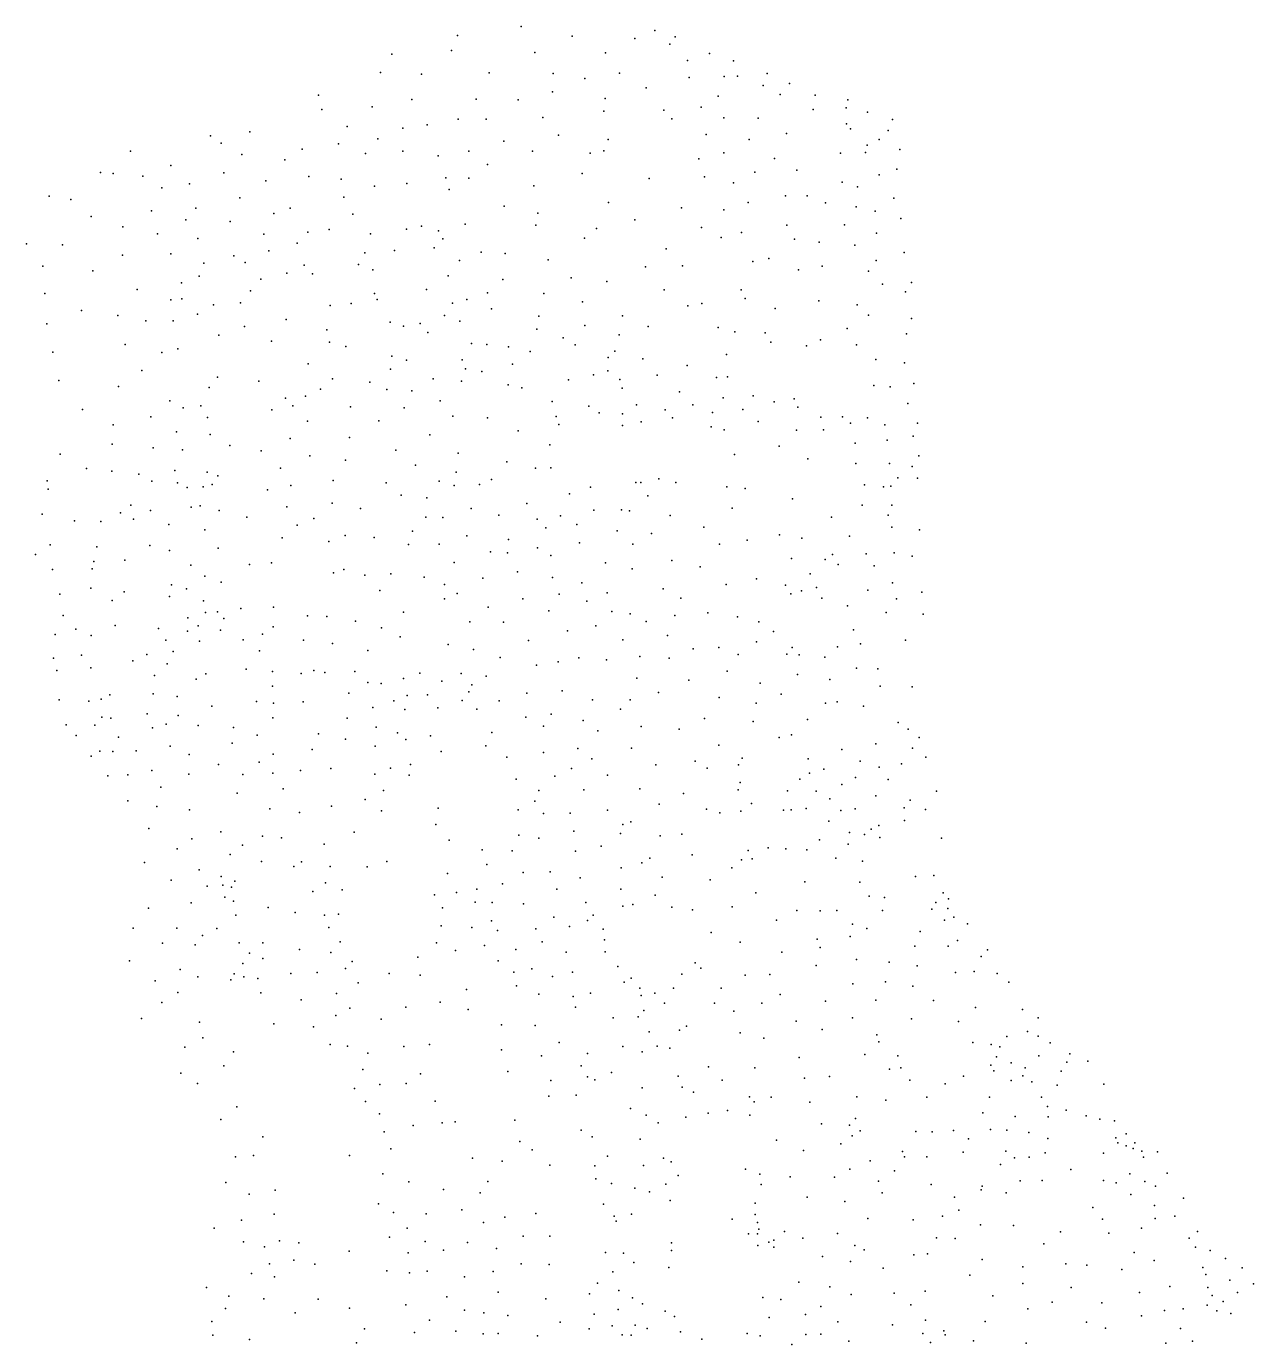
# Model space of a CAD drawing. Header units: inches. Extents: x 115422 to 116837, y 149903 to 152430.
# Drawn here: x 115422 to 116598, y 151168 to 152430 of the extents above; entities that cross this region are included whole.
import ezdxf

# ---------------------------------------------------------------- set-up
doc = ezdxf.new("R2010")
doc.units = ezdxf.units.IN
doc.header["$MEASUREMENT"] = 0
doc.layers.add('ElecationalPoint', color=7, linetype='Continuous')

msp = doc.modelspace()

# ---------------------------------------------------------------- linework, layer by layer
at = {"layer": 'ElecationalPoint'}
for p in [(115835.2, 152421.6), (115896.2, 152430.5), (115945, 152421.1), (116005, 152418.7), (116024.1, 152426.4), (116043.8, 152420.3), (115829.4, 152407.3), (116038.6, 152413.3), (115772.4, 152403.7), (115909.3, 152405.4), (115976.9, 152405), (116055.4, 152397.9), (116076.7, 152404.6), (116099.5, 152397.6), (115761.6, 152386.4), (115800.7, 152384.7), (115865.7, 152385.9), (115926.9, 152385.3), (115957.1, 152380.4), (115990.3, 152385.6), (116057, 152381.6), (116090.6, 152382.3), (116103.3, 152382.7), (116132, 152385.4), (115926.2, 152367.9), (116016.1, 152371.5), (116128.1, 152373.9), (116153.4, 152375.9), (115702.2, 152364.5), (115791.6, 152360.4), (115853.1, 152360.6), (115893.5, 152360.2), (115976.6, 152361.4), (116085, 152363.7), (116144.3, 152365.2), (116177.7, 152364.5), (116209.2, 152360), (115705.3, 152351), (115753.5, 152353.5), (115916.9, 152343.1), (115975.4, 152349.3), (116032.9, 152350.3), (116068.5, 152353), (116090.3, 152343), (116123.1, 152342.7), (116175.8, 152350.8), (116207.6, 152352.5), (116227.9, 152348.3), (115729.4, 152334.5), (115782.9, 152333.1), (115806.2, 152336), (115835.9, 152341.6), (115862.6, 152341.5), (116040.7, 152341.9), (116207.8, 152337.2), (116211.7, 152332.2), (116247.7, 152330.7), (116252, 152341.4), (115598.6, 152325.7), (115608.8, 152318.7), (115636.2, 152329.3), (115721.1, 152318), (115758.9, 152322.7), (115879.6, 152320.5), (115932, 152326.4), (115979.6, 152322), (116073.4, 152326.9), (116114.7, 152322.1), (116150.5, 152327.7), (116239.3, 152322), (115522.1, 152310.9), (115628.7, 152307.9), (115686.6, 152312.9), (115747, 152308.8), (115783, 152310.8), (115816.8, 152306.5), (115846, 152310.9), (115907, 152310.8), (115962.4, 152309), (115975.5, 152311.4), (116090.4, 152309.3), (116202.1, 152309.1), (116226.2, 152309.8), (116227.5, 152316.6), (116258.9, 152312.5), (115560.5, 152297.3), (115669.7, 152302.6), (115863.9, 152298.1), (116066.3, 152303.6), (116138.9, 152303.8), (116160.2, 152292.8), (116256.2, 152293.6), (115493.2, 152290.6), (115505.3, 152289.6), (115533.9, 152287), (115578.4, 152279.7), (115611.4, 152290.3), (115651.5, 152282.6), (115692.7, 152286.8), (115723.7, 152284), (115786.7, 152280.1), (115824.1, 152285.5), (115846.2, 152285.1), (115954.5, 152289.4), (116018.8, 152284.8), (116071.8, 152286.5), (116099.6, 152280.5), (116120, 152290.8), (116203.7, 152281.3), (116239, 152288.2), (115444, 152267.9), (115552.1, 152275.7), (115726.3, 152266.8), (115755.6, 152277.3), (115827.1, 152274.1), (115908.5, 152277.6), (116149.4, 152268), (116170.1, 152268.3), (116218.3, 152276.9), (115465, 152264.8), (115584.6, 152256.4), (115626.7, 152266.2), (115674.8, 152256.2), (115880, 152258.2), (115979.8, 152261.7), (116049.8, 152256.8), (116090.4, 152254.7), (116113.7, 152261.7), (116187.7, 152261.4), (116217.2, 152257.7), (116253.2, 152265.8), (115484.4, 152248.5), (115542, 152253.7), (115574.9, 152245.1), (115617.6, 152243.6), (115659.3, 152251.1), (115735, 152250.5), (115912.1, 152251.4), (116005.2, 152245.2), (116235.4, 152253.5), (116259.8, 152246.4), (115514.6, 152238.6), (115547.8, 152231.7), (115649.8, 152231.3), (115692, 152233.4), (115712.2, 152235.9), (115751.8, 152231.6), (115786.4, 152236.1), (115800.7, 152239.1), (115816.9, 152234.6), (115842.6, 152241), (115910.4, 152240.2), (115968.3, 152237), (116069.1, 152237.9), (116107.4, 152233), (116150.7, 152240.2), (116206, 152240.4), (116236.6, 152232.3), (115422.3, 152222.3), (115457, 152221.2), (115586.4, 152227.3), (115681.8, 152222.9), (115813, 152218.3), (115821.2, 152227), (115956.8, 152227.6), (116035.2, 152217.5), (116087.8, 152228.1), (116158, 152226.6), (116181.7, 152223.9), (116215.8, 152220.8), (115514.2, 152211.4), (115560.5, 152212.6), (115592.4, 152203.6), (115621, 152210.6), (115631.7, 152204.3), (115654.5, 152215.6), (115746.4, 152213.6), (115774.9, 152215.7), (115837.3, 152206.2), (115858, 152214.2), (115880.8, 152212.9), (115922, 152207), (116118, 152205.2), (116133.3, 152208.1), (116236.3, 152206.1), (116263, 152213.9), (115437.9, 152200.9), (115485.8, 152196.4), (115587.9, 152191.3), (115671.6, 152194.1), (115688.2, 152201.6), (115696.2, 152193.6), (115740.4, 152202.4), (115754.1, 152197.4), (115826.2, 152191.5), (116015.3, 152200.1), (116050.6, 152201.1), (116161.8, 152197.4), (116184.4, 152200.8), (116229, 152195.9), (115528.5, 152178.3), (115570.8, 152184.9), (115647, 152188.4), (115805.5, 152178.5), (115878.6, 152187.9), (115944.1, 152189.6), (115978.4, 152186.2), (116107, 152178.2), (116242.2, 152183.7), (116270.2, 152185), (115440, 152174.6), (115560.7, 152168.6), (115571.2, 152169.5), (115627.4, 152165.7), (115637, 152177.2), (115755.6, 152174.6), (115758.3, 152168.9), (115830.4, 152165.5), (115844.3, 152168.8), (115864, 152175.3), (115918, 152174.7), (115955.1, 152166.7), (116033.2, 152178), (116110.9, 152169.9), (116181.3, 152167.7), (116264.5, 152176.1), (115475, 152158.3), (115509.9, 152153.4), (115586.3, 152154.7), (115601.4, 152163.7), (115713.2, 152163), (115733.3, 152165), (115822.7, 152153.5), (115867.7, 152159.9), (115993.2, 152153.1), (116056, 152162.8), (116069.3, 152165.1), (116139.6, 152160.2), (116218.1, 152163.9), (116228.9, 152153.9), (115441.9, 152145.7), (115536.6, 152148.4), (115562.8, 152148.4), (115631.1, 152143), (115671, 152149.6), (115770.6, 152147.1), (115783.6, 152143.2), (115799.4, 152146), (115837.6, 152148.2), (115911.3, 152140.4), (115913.3, 152152.8), (115957.3, 152143.9), (116018, 152143.1), (116085, 152142.1), (116208.4, 152141.2), (116270, 152150.5), (115606.6, 152134.6), (115657.2, 152128.8), (115710, 152139.9), (115712.6, 152128.1), (115806.8, 152137.4), (115936.5, 152132.3), (115990, 152134.9), (116100.9, 152138), (116129.9, 152137), (116135.4, 152128), (116183, 152130.3), (116265.4, 152136), (115447.6, 152118.5), (115516.8, 152125.9), (115552, 152118.1), (115567.3, 152121.7), (115728.3, 152123.8), (115848.6, 152126.8), (115863.2, 152125.6), (115884, 152123.5), (115904.8, 152118.9), (115947.9, 152125.5), (115985.9, 152119.5), (116092.8, 152116.2), (116169.4, 152124.6), (116217.3, 152125.5), (115692.2, 152107.3), (115772.2, 152114.7), (115786.3, 152110.8), (115839.8, 152111.1), (115843, 152102.5), (115887.9, 152106.9), (115979.6, 152113.4), (116012.8, 152112.1), (116055.1, 152105.7), (116236.1, 152111.4), (116263.4, 152108.3), (115453.4, 152091.2), (115532.8, 152101), (115605.2, 152094.5), (115644.9, 152090.7), (115715.4, 152092.8), (115771.2, 152102.1), (115812, 152092.9), (115839.2, 152090.6), (115858.7, 152099.8), (115941.5, 152091.8), (115965.5, 152096.6), (115979.2, 152100.6), (115990.7, 152092.2), (116026.5, 152096.3), (116083.4, 152094.2), (116094, 152094.7), (115510.6, 152085.5), (115597.5, 152084.7), (115704, 152082.9), (115751.4, 152089.7), (115767.4, 152082.8), (115791.4, 152081.3), (115883.8, 152087), (115896.8, 152084.3), (115993.1, 152084), (116047.9, 152080.3), (116234.1, 152086.6), (116249.7, 152085.1), (116272.2, 152088.3), (115559.8, 152071.8), (115572.6, 152065.1), (115589.5, 152066.9), (115670.5, 152074.5), (115677.6, 152066.9), (115689.7, 152076.2), (115732.8, 152066.2), (115784.2, 152065), (115818.5, 152071.8), (115925.8, 152071.2), (115960.9, 152066.6), (116006.7, 152067.9), (116060.8, 152068), (116089.8, 152074.8), (116118.5, 152076.7), (116138.6, 152070.9), (116157.6, 152073.6), (116161.2, 152065.6), (116266.5, 152069.3), (115475.9, 152063.4), (115541.5, 152056.6), (115595.8, 152055.8), (115657.5, 152063.2), (115691.6, 152052.2), (115759.9, 152052.6), (115830.9, 152057.1), (115864, 152055.4), (115929.9, 152056.7), (115971, 152060.4), (115993.3, 152059.5), (116034.3, 152063.3), (116041.3, 152055.5), (116079.4, 152060.5), (116108.7, 152063.4), (116123.3, 152052.1), (116183.2, 152056), (116204, 152056.5), (116228, 152055.6), (115505.4, 152048.9), (115566.1, 152042.2), (115598.2, 152039.6), (115893.3, 152043.2), (115932.2, 152049.2), (115993.2, 152048.1), (116011.1, 152051.8), (116078.2, 152046.8), (116090.8, 152044.1), (116159.8, 152043.7), (116185.9, 152044), (116211.8, 152050.5), (116244.5, 152048.8), (116275.8, 152050.3), (115504.4, 152030.3), (115543.8, 152026.8), (115617.2, 152029.1), (115675.1, 152035.8), (115731.7, 152036.6), (115808.7, 152039.1), (115923.7, 152029.6), (116143.5, 152028.4), (116216.2, 152031.1), (116246.8, 152034.2), (116271.6, 152037.9), (115454.6, 152020.7), (115571.8, 152024.8), (115647.2, 152023.9), (115693.7, 152019), (115727.8, 152015), (115776.2, 152024.5), (115835.9, 152021.6), (116100.6, 152020.5), (116170.8, 152016.1), (116277.1, 152019), (115480, 152006.9), (115504.1, 152004.5), (115530, 152001.6), (115564.6, 152005.2), (115595.5, 152003.5), (115665.7, 152007.3), (115795, 152010.1), (115833.9, 152003.5), (115882.5, 152013.5), (115909.8, 152007.3), (115924.5, 152007.7), (116216.8, 152011.8), (116248.9, 152011.7), (116270.7, 152008.8), (115442.3, 151995.2), (115542.3, 151994.8), (115567, 151993.4), (115576.4, 151988.8), (115591.5, 151989.5), (115600.3, 151991.6), (115605.7, 152000.1), (115675.5, 151990.7), (115716, 151995.6), (115766.9, 151993.3), (115817.7, 151994.7), (115831.9, 151990.7), (115856.3, 151991.5), (115867.8, 151996.3), (115962.7, 151989), (116006.1, 151993.7), (116010.8, 151993.7), (116028.1, 151997.1), (116044.5, 151993.7), (116093.1, 151989.4), (116225.2, 151991.4), (116243.4, 151989.5), (116250.2, 151990), (116257, 151998.2), (116276, 151997.7), (115443.2, 151987.1), (115653.3, 151986.7), (115781.2, 151981.5), (115806, 151978.9), (115942.5, 151982.8), (116017.6, 151980.8), (116110.9, 151987.9), (116156.1, 151978), (115512.3, 151964.6), (115522.2, 151971.9), (115541.1, 151966.6), (115580.1, 151970.1), (115588.7, 151971.2), (115606.8, 151966.7), (115671.6, 151970.2), (115715.2, 151973.7), (115742.2, 151968.8), (115848.3, 151968.7), (115901.5, 151973.4), (115965.9, 151967.2), (115992.4, 151967.3), (116000, 151966.4), (116098.4, 151969), (116223, 151972), (116251.4, 151971.8), (115437.5, 151963.3), (115468.4, 151956.8), (115493.6, 151956.1), (115524.8, 151958.4), (115558.8, 151953.2), (115633.5, 151960.4), (115681.8, 151952.6), (115697.6, 151959.1), (115804.8, 151960.4), (115821.2, 151960.2), (115874.8, 151962.4), (115911.4, 151958.3), (115933.8, 151961.7), (115949.4, 151953.5), (116039, 151962.1), (116071.3, 151950.9), (116193.5, 151960.4), (116247.9, 151962.2), (115593.1, 151948.1), (115667.2, 151940.6), (115727.6, 151942.9), (115755.5, 151940.8), (115792.2, 151946.9), (115844.3, 151942.5), (115884, 151939), (115919.7, 151950), (115988.1, 151947.2), (116021, 151944.8), (116112.7, 151938.3), (116143.8, 151943.3), (116165, 151940.3), (116210.6, 151942.1), (116251.3, 151950.7), (116277.7, 151948.2), (115444.9, 151933.9), (115489.7, 151931.8), (115540.4, 151933.1), (115559.5, 151928.4), (115606, 151930.6), (115711.9, 151937.1), (115788.2, 151934.1), (115817.6, 151934.6), (115866.8, 151927.3), (115883.2, 151926.3), (115911.9, 151931), (115952, 151935.7), (116003.2, 151934.5), (116086.2, 151934.5), (116253.6, 151926.3), (115431.1, 151924.6), (115487, 151917.9), (115516.7, 151919.2), (115579.7, 151914.3), (115636.1, 151915.1), (115657, 151916.5), (115831.9, 151916.8), (115924.6, 151923.6), (115976.9, 151916.7), (116040.4, 151918.9), (116155.2, 151920.9), (116187.3, 151919.8), (116194.3, 151924.6), (116199.8, 151915.1), (116226.7, 151925.1), (116234.3, 151913.6), (116270.8, 151923.1), (115447.3, 151910.2), (115485.3, 151910.9), (115593.2, 151903.9), (115716.3, 151906.9), (115726.2, 151910.3), (115746.5, 151904.8), (115771.5, 151906.1), (115803.4, 151902.9), (115859.6, 151901.9), (115892.7, 151908), (115926.3, 151902.6), (116002.7, 151910.9), (116067.7, 151912.9), (116121.5, 151901.3), (116173.1, 151906), (115484.1, 151892.3), (115516, 151888.9), (115561.2, 151895.5), (115575.7, 151891.8), (115608.9, 151898.2), (115760.9, 151890.1), (115822.9, 151896), (115954.3, 151897.6), (115978.7, 151887.9), (116032.2, 151891.6), (116092.7, 151895.8), (116149.4, 151895.1), (116164.8, 151889.8), (116179, 151893.1), (116228.2, 151890.3), (116251.8, 151897.4), (116280, 151888.6), (115454.2, 151886.7), (115504.3, 151880.7), (115559.5, 151884.5), (115591.8, 151880.2), (115822.8, 151882), (115835, 151887.4), (115897.8, 151882.2), (115932.7, 151886.5), (115959.2, 151880), (116049.3, 151882.9), (116154.4, 151886.8), (116184.2, 151882.8), (116208.8, 151875.3), (116255.7, 151882.1), (115457.4, 151866.2), (115576.8, 151863.9), (115593.8, 151869.1), (115605.5, 151869.8), (115611.3, 151863.4), (115627.8, 151872.8), (115659.1, 151874.3), (115691.7, 151866), (115710.2, 151865.3), (115783.5, 151869.5), (115864.7, 151874.1), (115922.6, 151870.7), (115983.2, 151870.1), (116000.7, 151867.7), (116043.5, 151866.3), (116075.1, 151868.8), (116103.3, 151864.8), (116245.7, 151869.2), (116281.4, 151867.6), (115469.5, 151853.2), (115507.4, 151856.6), (115548.7, 151853.7), (115576.5, 151851.1), (115586.7, 151856.2), (115608.2, 151852.1), (115658.6, 151855.2), (115737.6, 151860.7), (115762.3, 151854.4), (115847.1, 151860.1), (115879.4, 151859.9), (115940.7, 151851.4), (115967.6, 151856.4), (116016.1, 151860.4), (116123.8, 151860.1), (116137.9, 151850.7), (116214.4, 151852.4), (115450, 151848), (115484.4, 151847.1), (115556, 151842.5), (115588.1, 151841.6), (115630, 151843), (115648.3, 151848.4), (115687.6, 151842.5), (115715.4, 151839.5), (115780.2, 151845.7), (115826.3, 151838.4), (115903.1, 151842.2), (115993.7, 151842.9), (116036.4, 151847), (116121.8, 151840.9), (116221.3, 151839), (116264.5, 151842.6), (115448.1, 151825.2), (115475.2, 151828.1), (115537.7, 151828.8), (115562.9, 151831.6), (115645.5, 151832.4), (115749.4, 151832.8), (115850.7, 151833.6), (115876.1, 151826), (115951.3, 151825.6), (116009.8, 151827), (116037.9, 151825.3), (116061.1, 151834.4), (116085.5, 151835.6), (116104.2, 151828.9), (116150.6, 151829.2), (116155.9, 151835.5), (116162.5, 151828.5), (116187.1, 151826.4), (116199.3, 151836.2), (115451.3, 151813.4), (115483.9, 151815.9), (115524.3, 151822.7), (115557, 151820), (115632.8, 151814.8), (115658.1, 151812.4), (115697.7, 151813.6), (115737, 151812.7), (115910.8, 151818.6), (115931.7, 151821.7), (115977.8, 151823.7), (116093.4, 151812.9), (116217.4, 151815.8), (116237.9, 151815.1), (115545, 151808.6), (115584.9, 151805.1), (115594.1, 151810.4), (115685.6, 151810.5), (115708.1, 151811.7), (115749.4, 151801.9), (115762.2, 151800.9), (115783.5, 151805.8), (115799.1, 151810.8), (115820.3, 151803.3), (115838.9, 151810.6), (115848.9, 151799.8), (115862.7, 151808.2), (116007.1, 151806.1), (116056.8, 151804.1), (116125.3, 151801.4), (116160.8, 151809.8), (116192, 151804.9), (115502.3, 151790.1), (115543.8, 151791.2), (115566.7, 151788.7), (115658.1, 151798.4), (115731.2, 151791.7), (115787, 151789.7), (115806.5, 151790.2), (115846.1, 151793), (115901.5, 151791.7), (115935.6, 151794), (116027.8, 151792.5), (116085.8, 151787.7), (116145.4, 151790.8), (116240.2, 151798.5), (116270.8, 151797.8), (115453.8, 151785.3), (115482.2, 151784), (115494, 151785.9), (115600, 151779.4), (115642.6, 151783.7), (115658.9, 151782.3), (115687.3, 151783.6), (115754.1, 151778.2), (115774.4, 151784.5), (115784.9, 151776.3), (115816.4, 151777.7), (115839.8, 151784.9), (115853.7, 151776.5), (115875.1, 151784.4), (115964.5, 151785.3), (115991.5, 151776.6), (116000.5, 151785.5), (116121.2, 151782.3), (116187.6, 151782.2), (116199, 151783.4), (116224.1, 151779.3), (115460.3, 151761.5), (115494.4, 151768.7), (115503.1, 151767.8), (115538.1, 151772), (115556.2, 151762.1), (115567.8, 151770.4), (115658.2, 151768.3), (115729.6, 151767.9), (115900.6, 151768.8), (115925.1, 151771.7), (115955.7, 151765.7), (116071.9, 151767.4), (116118.5, 151764.8), (116170.6, 151766.7), (116257.3, 151763.8), (115469.9, 151751.1), (115487.8, 151761), (115510.5, 151749.7), (115543.1, 151758.7), (115586.9, 151760.9), (115620.8, 151758.8), (115643.2, 151751.5), (115702, 151752.7), (115757.4, 151759.2), (115777.9, 151753.7), (115809.4, 151751), (115868.2, 151754), (115917.7, 151760.1), (115969.8, 151755.7), (116011.2, 151759.9), (116047.7, 151757.2), (116143.5, 151749.4), (116155.1, 151751.8), (116266.9, 151757.3), (116277.3, 151749.4), (115527.3, 151736.7), (115560, 151740.9), (115619.5, 151744), (115696.1, 151737.8), (115727.9, 151747.7), (115756.4, 151741), (115785.7, 151747.4), (115862.3, 151741.5), (115950.5, 151738.8), (116002, 151739), (116085.6, 151741.9), (116203.5, 151737.9), (116236, 151743.2), (116271, 151739), (115484.3, 151731.5), (115492.5, 151736.2), (115505.2, 151735.8), (115578.3, 151733.1), (115606.4, 151723.6), (115645.1, 151725.8), (115658.8, 151733.3), (115819.7, 151735.8), (115882.6, 151730.6), (115917.7, 151735.1), (115963.9, 151728.8), (116062.9, 151726.8), (116107.9, 151729.4), (116171, 151729), (116220.8, 151726.7), (116260.5, 151724), (116283.8, 151730.5), (115500.2, 151712.6), (115519.5, 151713.5), (115542.4, 151717.7), (115578, 151714.3), (115629.7, 151714), (115658.2, 151715.2), (115684.7, 151717.7), (115714, 151719.5), (115756, 151714.1), (115771, 151719.9), (115789, 151713.3), (115790.2, 151723.4), (115928.4, 151712.2), (115944.4, 151719.6), (115978.9, 151713.1), (116025.2, 151723.3), (116074.3, 151719.9), (116104.5, 151723.3), (116172.5, 151715.3), (116186.2, 151719.1), (116216.4, 151711), (116239.2, 151720.8), (115551.1, 151701.8), (115668.4, 151700), (115764.4, 151698.6), (115891.5, 151709.3), (115913.1, 151698.6), (115956.2, 151699.1), (116009.9, 151700), (116104.1, 151699.2), (116105.9, 151706.1), (116163.3, 151709.3), (116203.4, 151704.2), (116247.7, 151709), (115519.3, 151688.6), (115624.3, 151696), (115746.9, 151690), (115909.2, 151688.4), (116051.6, 151695.6), (116116.7, 151686), (116151.3, 151698.3), (116178.8, 151697.8), (116191.9, 151690.6), (116235.8, 151693.4), (116268.9, 151689.2), (116294.1, 151698), (115547.2, 151683.2), (115578.4, 151679.9), (115655.4, 151680.9), (115683.9, 151677.6), (115714.4, 151683.6), (115762.3, 151679), (115816.7, 151681.6), (115893.5, 151680), (115917.7, 151676.6), (115943.2, 151677), (115979, 151679.8), (116028.3, 151685.5), (116073.7, 151680.8), (116086.6, 151677.1), (116106.6, 151678.8), (116147.4, 151679.8), (116155, 151679.9), (116169.3, 151681.2), (116202.3, 151679.4), (116216.1, 151681), (116263.1, 151681.9), (116283.6, 151680.5), (115539.6, 151662.1), (115814.4, 151666.1), (115993.6, 151665.9), (116001.2, 151668.7), (116190.8, 151669.1), (116231.5, 151661.6), (116238.8, 151664.9), (116263.3, 151669.9), (115580.7, 151652.2), (115608.5, 151659.1), (115648.4, 151654.7), (115666.8, 151653.1), (115736.3, 151658.8), (115827.2, 151650.9), (115894.1, 151655.9), (115913, 151653), (115946.6, 151659.7), (115991.3, 151657.3), (116029.4, 151655.2), (116050.2, 151656.7), (116182, 151651.3), (116210.6, 151658.2), (116225, 151656.3), (116239.9, 151653.5), (116298.7, 151652.9), (115566.6, 151642.6), (115617.4, 151637.4), (115629.4, 151646.1), (115707.4, 151647.2), (115858.9, 151641.6), (115887.5, 151640.9), (115948.3, 151640.3), (115972.7, 151645.2), (116060, 151636.9), (116113.8, 151641.2), (116132.7, 151643.5), (116149.9, 151642.7), (116169.9, 151641.6), (116209.5, 151647.3), (115535.4, 151629.7), (115587.8, 151622.6), (115647.4, 151630.5), (115678.3, 151625.9), (115685.8, 151630.3), (115713.4, 151625.7), (115748.7, 151625.3), (115767.6, 151630.6), (115863.4, 151627.7), (115991.9, 151624.5), (116011.9, 151629.2), (116019.4, 151633.7), (116097.9, 151624.5), (116107.4, 151632), (116117.5, 151633.2), (116197.5, 151633.8), (116223.1, 151630.8), (115561, 151612.7), (115608.7, 151616.3), (115621.8, 151611.6), (115708.9, 151610.1), (115825.8, 151619.1), (115898.2, 151619.9), (115924, 151620.5), (115952.6, 151615), (116031.3, 151615.5), (116077.2, 151613), (116168.1, 151611.2), (116220.6, 151610.7), (116273.9, 151616.3), (116291.5, 151617.3), (115595.3, 151606.9), (115610.6, 151607.8), (115618.9, 151606.1), (115696.5, 151601.8), (115724.9, 151603.4), (115813.3, 151598.5), (115834.2, 151601), (115853.6, 151604), (115878.4, 151609.2), (115930.4, 151604.1), (115991.8, 151603.9), (116024.7, 151598.3), (116121, 151600.7), (116229.7, 151597.4), (116300.5, 151600.7), (115539.3, 151586), (115580, 151591.1), (115612.4, 151596.3), (115620.7, 151592.5), (115654, 151586.5), (115820.8, 151586.1), (115852.2, 151591.6), (115868.3, 151591.2), (115898.4, 151589.9), (115958.3, 151591.4), (115993.5, 151587.7), (116003.2, 151589.4), (116040.5, 151586.7), (116098.3, 151587), (116244.1, 151596), (116289.5, 151585), (116293.5, 151591.3), (116304.9, 151585.4), (116305.5, 151594.7), (115623, 151579.1), (115679.6, 151581.7), (115707.8, 151579.3), (115721.3, 151580), (115867.8, 151573.7), (115927.5, 151577.2), (115959.6, 151574.1), (115965.3, 151579.3), (116060.2, 151584.3), (116140.9, 151574.3), (116160.3, 151583.5), (116182.7, 151583.4), (116198.6, 151583.5), (116242.4, 151583.6), (116301.8, 151574.4), (116310.7, 151577.1), (115524.4, 151566.6), (115566.3, 151566.8), (115591.1, 151559.7), (115604.6, 151566.5), (115712, 151567.4), (115819.7, 151568.8), (115848.9, 151567.5), (115873.7, 151564.6), (115910.2, 151566.2), (115942.5, 151568.2), (115974.9, 151565.9), (116078.2, 151562.6), (116213.7, 151570.5), (116227.2, 151566.4), (116278.5, 151563.5), (116323.6, 151570.7), (115552.8, 151552.3), (115584.1, 151550.8), (115626, 151552.6), (115648.9, 151552.5), (115722.9, 151553.7), (115815.1, 151552.8), (115861.2, 151550.2), (115916.4, 151553.7), (115975.9, 151555.6), (116106, 151553.2), (116179.7, 151556.3), (116182.7, 151548.3), (116211.5, 151558.8), (116273.2, 151549.5), (116305.1, 151549.6), (116314.2, 151554.9), (115520.9, 151535.5), (115635.9, 151542.8), (115648.8, 151537.7), (115683.8, 151546.3), (115713.8, 151543.4), (115734.3, 151534.7), (115797.2, 151539), (115833.3, 151545.2), (115874.3, 151535.5), (115891.1, 151546.4), (115939.2, 151543.6), (115976.7, 151544), (116145.9, 151543.8), (116217.4, 151536.7), (116248.6, 151534.2), (116336.9, 151539.6), (116342.9, 151545.9), (115569.7, 151527), (115621.4, 151523), (115629.7, 151532.9), (115675.7, 151523.3), (115700.8, 151524.3), (115728, 151528.1), (115769.7, 151523.2), (115799.5, 151521.8), (115889.1, 151524.6), (115906.3, 151527.7), (115945.4, 151524.6), (115988.7, 151529.9), (116050, 151522.7), (116062.9, 151533.6), (116068.3, 151528.5), (116110.8, 151521.8), (116134.3, 151522.4), (116178.7, 151531), (116275.4, 151530.5), (116312.3, 151524.1), (116330, 151525.3), (116352.2, 151523.3), (115545.5, 151516.1), (115586.5, 151520), (115618, 151517.2), (115630.7, 151520), (115643.9, 151518.5), (115740.2, 151514.4), (115891.9, 151511.4), (115926.2, 151520.3), (115994.8, 151514.9), (116001.6, 151518.7), (116009.8, 151509.2), (116042.2, 151509.3), (116087.9, 151509.1), (116214, 151513.4), (116245.3, 151515.4), (116271.4, 151511.3), (116363.5, 151515.1), (115567.4, 151505.1), (115646.9, 151504.7), (115685.5, 151498), (115719.3, 151504), (115844, 151507.8), (115913.1, 151503.4), (115946, 151501.3), (115962.6, 151504.6), (116011.1, 151502.3), (116024.2, 151504.6), (116144.3, 151503.1), (116187.7, 151496.8), (116236, 151497.6), (116291.1, 151497.4), (115551.9, 151495.5), (115732, 151490.1), (115785.8, 151491.1), (115818.7, 151495.9), (115845.3, 151488.8), (115948.3, 151491), (116013.7, 151488), (116033.5, 151494.9), (116081.5, 151494.8), (116099.8, 151487.3), (116126.9, 151494.9), (116331.5, 151490.8), (116376.4, 151488.7), (115532.6, 151480.3), (115588.2, 151476.8), (115659.3, 151475.2), (115697.4, 151472.1), (115718.7, 151482.9), (115762, 151479.5), (115877.5, 151474.2), (115909.6, 151473.6), (115984.3, 151480.7), (116008.4, 151481.7), (116054.7, 151472.9), (116159.5, 151477.5), (116213.6, 151480.9), (116270, 151480), (116315, 151477.4), (116391.5, 151480.8), (115591.4, 151461.8), (116018.8, 151467.3), (116047.9, 151469.1), (116106, 151466.5), (116128.7, 151461.3), (116184.5, 151469.5), (116236.9, 151464.4), (116361.3, 151462.8), (116381.1, 151467.7), (116391.3, 151463.2), (115573.9, 151452.6), (115620.6, 151448.1), (115713.4, 151455.4), (115729.9, 151453.7), (115749.4, 151446.9), (115783.9, 151453.5), (115808.4, 151455.2), (115877.4, 151450.2), (115932.7, 151457.3), (115959.7, 151446.8), (115993.5, 151453.4), (116012, 151448.4), (116026.6, 151453.7), (116038.6, 151451.7), (116238.8, 151457.7), (116328.8, 151457.3), (116346.4, 151455.3), (116354.7, 151453), (116403.1, 151456.8), (116421.9, 151446.2), (115611.5, 151435), (115915.8, 151444.4), (115953.8, 151435), (116075.6, 151433.8), (116162.4, 151442.9), (116225.3, 151445.7), (116257.1, 151444.5), (116346, 151435.4), (116351.5, 151443.5), (116365.6, 151437.6), (116392.2, 151444.4), (116418.9, 151438.2), (116438.9, 151439.4), (115570.1, 151427.8), (115744.5, 151431.3), (115799.8, 151427.3), (115883.4, 151429.3), (115924.6, 151420.8), (115959.9, 151424.3), (115966.8, 151421.4), (115982.8, 151428.5), (116046.7, 151425.1), (116088.7, 151421.1), (116119.9, 151432.9), (116167.7, 151423.1), (116191.5, 151424.6), (116249.2, 151431.7), (116259.9, 151432.9), (116268.6, 151421.1), (116319.8, 151425), (116348.9, 151430), (116365.7, 151420.9), (116376.9, 151425.2), (116379.1, 151432.8), (116413.5, 151429.7), (115586.2, 151417.8), (115736.6, 151413), (115760.7, 151416.9), (115786.1, 151417.9), (116012.1, 151413.9), (116050.5, 151414.5), (116061.4, 151409.5), (116302.3, 151417.7), (116385.5, 151419.4), (116409.7, 151416.3), (116454.2, 151417.2), (115624, 151395.5), (115747, 151400.6), (115813.7, 151401), (115922.8, 151405.7), (115948.9, 151406.6), (116115, 151405), (116119.5, 151400.5), (116135.7, 151404.7), (116172.6, 151400), (116217.9, 151405.2), (116245.6, 151402), (116284.9, 151404.7), (116344.8, 151404.8), (116394.8, 151404.8), (116400.5, 151395.8), (115608.4, 151383.5), (115760.5, 151389), (115890.3, 151382.9), (116001.1, 151394), (116016.1, 151387.6), (116053.8, 151385.6), (116075.4, 151389.5), (116094, 151392), (116115.4, 151387.6), (116216.4, 151384.5), (116338.4, 151389.7), (116369.3, 151386.4), (116401, 151386.1), (116418.3, 151392.3), (116437.4, 151386.8), (116450.4, 151383.8), (115765, 151371.5), (115792.9, 151377.7), (115820.6, 151380.3), (115832.9, 151381.1), (115953.7, 151373.2), (116027.3, 151380.4), (116184, 151379.3), (116210.8, 151378), (116221.1, 151372.7), (116274.2, 151371.9), (116290, 151371.7), (116310.3, 151373), (116345.7, 151373.8), (116361.3, 151373.2), (116382.4, 151370.9), (116464.6, 151382.2), (115648.9, 151366.8), (115894.9, 151362.5), (115964.2, 151366.8), (116010.1, 151364.6), (116140.7, 151363.6), (116202.5, 151360.1), (116213.3, 151367.8), (116324.6, 151365), (116400.7, 151365.1), (116465.9, 151365.9), (116467.7, 151361.1), (116475.6, 151369.6), (116475.8, 151358.3), (116483.9, 151361.2), (115622.7, 151347.6), (115639.9, 151349), (115731.7, 151348.9), (115771.3, 151355.5), (115849.6, 151346.5), (115906.9, 151354.3), (115978.8, 151348.4), (116032.7, 151346.4), (116166.6, 151353.7), (116261.4, 151352.8), (116263.5, 151347.8), (116284.7, 151347.7), (116319.5, 151352), (116360.5, 151353.2), (116368.9, 151346.7), (116382.9, 151347.5), (116398.2, 151351.6), (116454.1, 151351.2), (116482.6, 151355.7), (116490.6, 151353), (116492.3, 151347.5), (116505.8, 151352.4), (115877.9, 151343.5), (115923.7, 151339.7), (115966.8, 151339.1), (116013.3, 151339.5), (116039.8, 151342.8), (116111.1, 151336), (116211.2, 151335.9), (116230.6, 151344), (116253.9, 151334.3), (116355.3, 151340.4), (116422.7, 151335.6), (115613.2, 151323), (115763.8, 151331.3), (115788.7, 151323.8), (115864.4, 151324.1), (115967.6, 151326.6), (115982.8, 151322.2), (116034.8, 151321.6), (116046.7, 151329.9), (116124.7, 151331), (116126.1, 151321.1), (116153.9, 151328.6), (116196.4, 151328.1), (116238.5, 151324.4), (116289.1, 151321.3), (116337.9, 151319.6), (116374.2, 151324.7), (116395.3, 151325.1), (116454, 151325), (116466.2, 151322.8), (116479.1, 151331.4), (116493.5, 151324), (116503.7, 151319.5), (116515, 151331.9), (115635.8, 151311.9), (115660.7, 151315.9), (115821.7, 151316.5), (115856.9, 151313.3), (116005, 151317.7), (116019.2, 151314.3), (116170.2, 151309.1), (116241.9, 151313.2), (116311.2, 151309.2), (116336.7, 151316.1), (116360.7, 151313.1), (116480.1, 151311.7), (116530.8, 151308.1), (115759.7, 151302.8), (115839.4, 151296.9), (115975.1, 151302.2), (116038.9, 151305.9), (116120.3, 151303.3), (116206.4, 151304.9), (116315.5, 151296.7), (116443.9, 151299), (116502.8, 151301.2), (115628.2, 151287), (115659.5, 151292.7), (115773.8, 151294.2), (115805.1, 151293), (115860.2, 151284.9), (115880.7, 151289.9), (115910.2, 151293.3), (115985.2, 151290.8), (115987.1, 151286.2), (116002, 151292.9), (116098.2, 151288.1), (116120.5, 151292.6), (116122.5, 151284.9), (116228.3, 151288.5), (116271.8, 151287.3), (116299.9, 151290.7), (116336.2, 151282.4), (116367.8, 151281.8), (116453.1, 151288.1), (116503.5, 151288.6), (116522.3, 151291), (115602.3, 151279.2), (115770.1, 151270.8), (115787, 151279.4), (115898.2, 151271.6), (115923.8, 151271.8), (116113.9, 151273.9), (116122.7, 151273.9), (116123.9, 151278.4), (116148.5, 151276.2), (116166.1, 151269.7), (116199.3, 151274.1), (116294.1, 151270.1), (116311.8, 151269.3), (116412.7, 151275.9), (116459, 151274.7), (116490.4, 151279.2), (116536, 151269.8), (116544.1, 151276.1), (115630.3, 151266.2), (115650.4, 151261.6), (115664.8, 151267.3), (115683.1, 151265.4), (115731.5, 151257.4), (115804.2, 151266.5), (115821.7, 151258.2), (115844.8, 151265.6), (115872.6, 151259.9), (116040.3, 151265.2), (116040.3, 151257.9), (116123, 151262.9), (116133.6, 151266.1), (116138.1, 151268), (116138.3, 151261.1), (116215.9, 151262.7), (116224.7, 151258.7), (116397, 151264.3), (116542.1, 151261.2), (116556.2, 151258.1), (115655, 151245.3), (115678.4, 151248.8), (115698.5, 151244.8), (115788.1, 151255.8), (115896.1, 151245.3), (115922.9, 151244.7), (115977.1, 151256), (115994.2, 151255.4), (116004, 151246.5), (116185, 151252.1), (116211.6, 151247.5), (116272.3, 151253.7), (116285.6, 151254.8), (116337.8, 151249.3), (116417.8, 151245.2), (116438.2, 151244), (116483.4, 151256.1), (116502.5, 151248.5), (116571, 151250.3), (115637.8, 151235.9), (115659.9, 151232.6), (115767.7, 151238.4), (115789.3, 151236.7), (115806.3, 151238.1), (115842, 151232.6), (115869.5, 151237.9), (115984.1, 151237.5), (116037.7, 151241.8), (116243, 151241), (116326.1, 151234.3), (116376.8, 151242.4), (116471.7, 151239.7), (116549.2, 151241.7), (116552, 151234.9), (116586.9, 151241.4), (115594.8, 151222.5), (115969.3, 151226.6), (115989.7, 151219.6), (116162.3, 151227.7), (116191.8, 151223.1), (116283.1, 151219.1), (116376.9, 151226.5), (116423.2, 151222.4), (116517.7, 151223.4), (116554, 151222.4), (116574.9, 151229.4), (116597.8, 151226.1), (115616.3, 151214.3), (115649.8, 151211.8), (115701.7, 151211.4), (115785.6, 151206), (115825.1, 151213.6), (115874.1, 151217.9), (115920, 151211.8), (115961.6, 151216.3), (116002.9, 151212.6), (116012.6, 151206.9), (116127.7, 151213.1), (116144.9, 151210.9), (116212.3, 151215.8), (116253.4, 151217), (116269.6, 151205.9), (116347.9, 151214.4), (116404.9, 151208.4), (116452.3, 151207.9), (116488.5, 151217.6), (116558, 151214.7), (116568.5, 151209.2), (116582.4, 151217.7), (115613.1, 151202.5), (115679.8, 151198.1), (115731.9, 151202.6), (115841.9, 151200.9), (115860.6, 151198.2), (115883.6, 151195.6), (115966, 151197), (115989, 151201.5), (116034, 151200), (116043.1, 151194.6), (116133.9, 151193.8), (116168.5, 151196.7), (116183.2, 151204.2), (116381.5, 151202), (116490.4, 151195.3), (116512.5, 151200.4), (116530.4, 151202), (116553.3, 151205.5), (116562.6, 151200.3), (116576.1, 151197.7), (115600, 151190.1), (115746, 151182.9), (115808.5, 151191.2), (115833.6, 151180.6), (115933.6, 151189.2), (115961.2, 151182.9), (115983.4, 151185.8), (116005.4, 151186.5), (116016.8, 151183.2), (116199.4, 151189.6), (116251.8, 151186.7), (116283.6, 151191.3), (116301.2, 151181.1), (116340.8, 151189.8), (116437.8, 151189.4), (116455.8, 151183.7), (116527.7, 151183.3), (115601, 151176.8), (115636.1, 151172.6), (115738.4, 151169.5), (115794, 151179.3), (115859.8, 151178.1), (115874.1, 151178.6), (115912, 151176.1), (115993, 151177.1), (116001.6, 151176.9), (116048.9, 151179.9), (116069.3, 151172.9), (116112.8, 151178.4), (116125.3, 151176.2), (116169, 151177.6), (116183.4, 151177.8), (116210.2, 151171.2), (116281, 151178.5), (116288.3, 151169.9), (116302.3, 151177.3), (116329.5, 151171.4), (116379.9, 151169.3), (116513.8, 151169.2), (116539.4, 151171.1), (116155.5, 151167.8)]:
    msp.add_point(p, dxfattribs=at)

doc.saveas('drawing.dxf')
